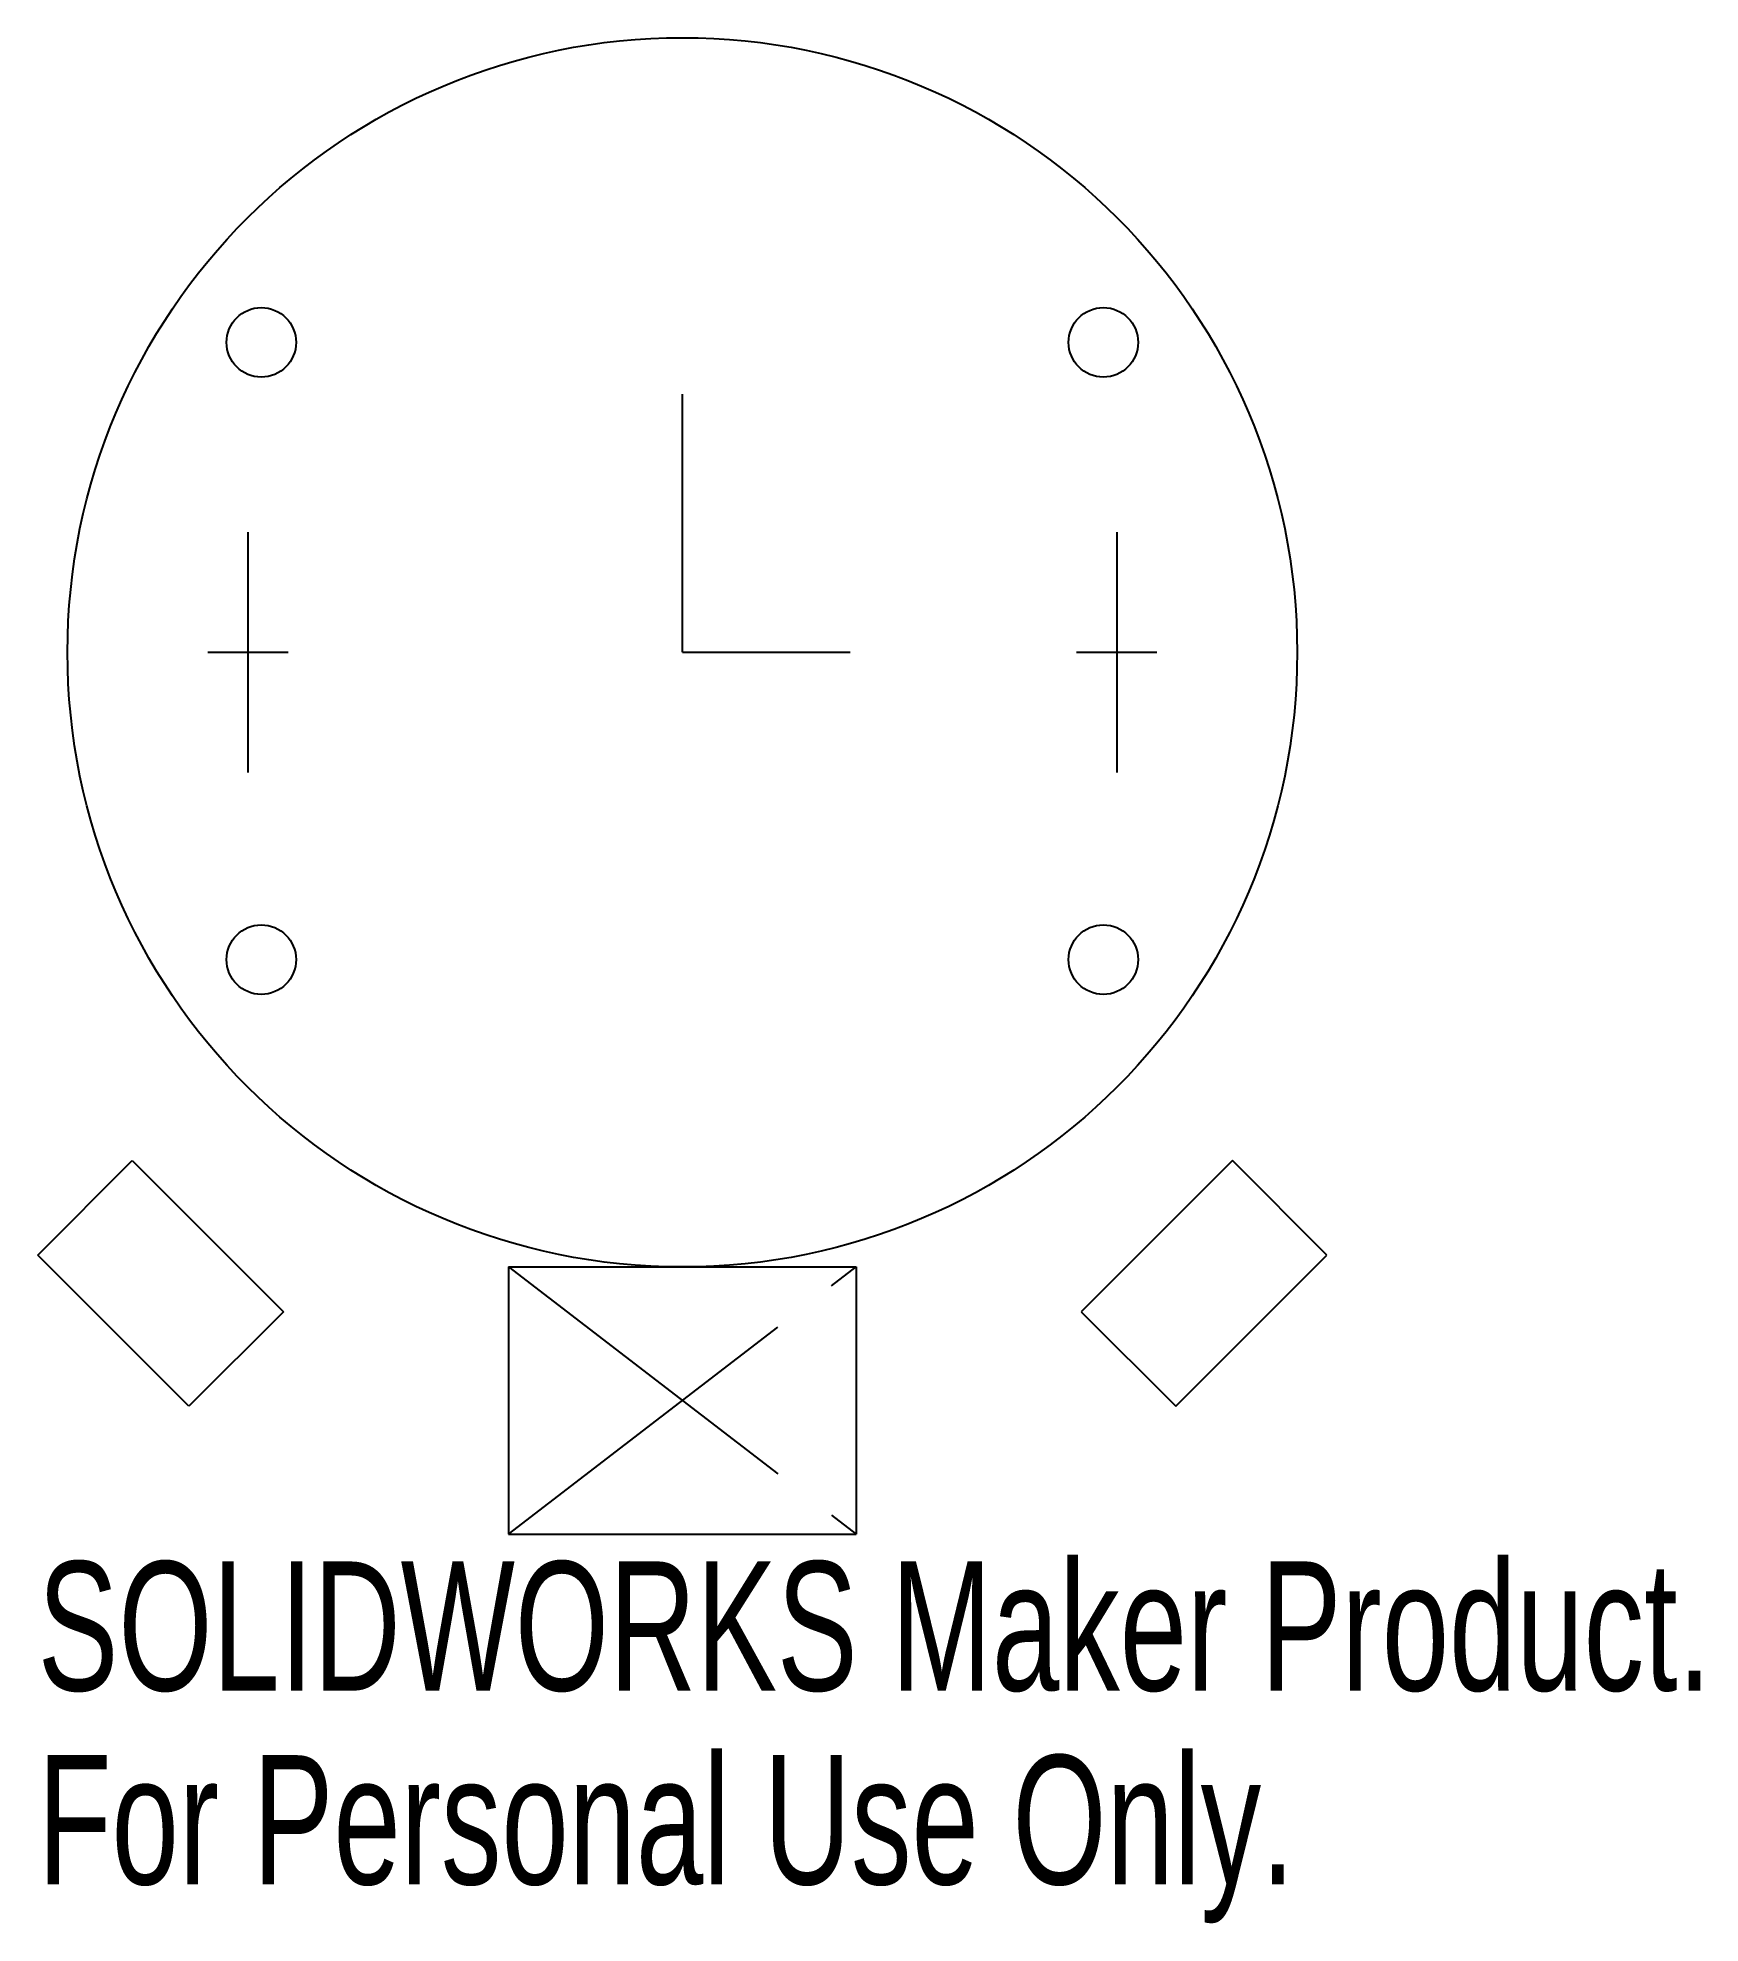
# Model space of a CAD drawing. Header units: millimetres. Extents: x -24.1 to 38.1, y -47.6 to 23.
import ezdxf

# ---------------------------------------------------------------- set-up
doc = ezdxf.new("R2010")
doc.units = ezdxf.units.MM
doc.header["$PDSIZE"] = -1
doc.linetypes.add('CENTERX2', pattern=[20.32, 12.7, -2.54, 2.54, -2.54])
doc.styles.add('SLDTEXTSTYLE0', font='TXT', dxfattribs={"width": 0.7})

msp = doc.modelspace()

# ---------------------------------------------------------------- linework, layer by layer
at = {"color": 7, "linetype": 'Continuous'}
for p, q in [((0, 0), (0, 9.656)), ((-16.25, 4.5), (-16.25, -4.5)), ((16.25, 4.5), (16.25, -4.5)), ((-17.75, 0), (-14.75, 0)), ((0, 0), (6.279, 0)), ((14.75, 0), (17.75, 0)), ((-24.114, -22.555), (-20.578, -19.02)), ((-20.578, -19.02), (-14.922, -24.676)), ((20.578, -19.02), (14.922, -24.676)), ((24.114, -22.555), (20.578, -19.02)), ((-18.457, -28.212), (-24.114, -22.555)), ((18.457, -28.212), (24.114, -22.555)), ((-6.5, -23), (6.5, -23)), ((-6.5, -23), (-6.5, -33)), ((6.5, -23), (6.5, -33)), ((-14.922, -24.676), (-18.457, -28.212)), ((14.922, -24.676), (18.457, -28.212)), ((-6.5, -33), (6.5, -33))]:
    msp.add_line(p, q, dxfattribs=at)
at = {"color": 7, "linetype": 'CENTERX2'}
for p, q in [((-6.5, -23), (6.5, -33)), ((-6.5, -33), (6.5, -23))]:
    msp.add_line(p, q, dxfattribs=at)
at = {"color": 7, "linetype": 'Continuous'}
for centre, radius in [((0, 0), 23), ((-15.75, 11.6), 1.3), ((15.75, 11.6), 1.3), ((-15.75, -11.5), 1.3), ((15.75, -11.5), 1.3)]:
    msp.add_circle(centre, radius, dxfattribs=at)
msp.add_point((0, -28), dxfattribs=at)

# ---------------------------------------------------------------- texts
at = {"color": 7, "linetype": 'Continuous', "char_height": 4.83362, "attachment_point": 1, "style": 'SLDTEXTSTYLE0'}
for s, insert in [('SOLIDWORKS Maker Product.', (-24.114, -34.02)), ('For Personal Use Only.', (-24.114, -41.27))]:
    msp.add_mtext(s, dxfattribs=dict(at, insert=insert))

doc.saveas('drawing.dxf')
